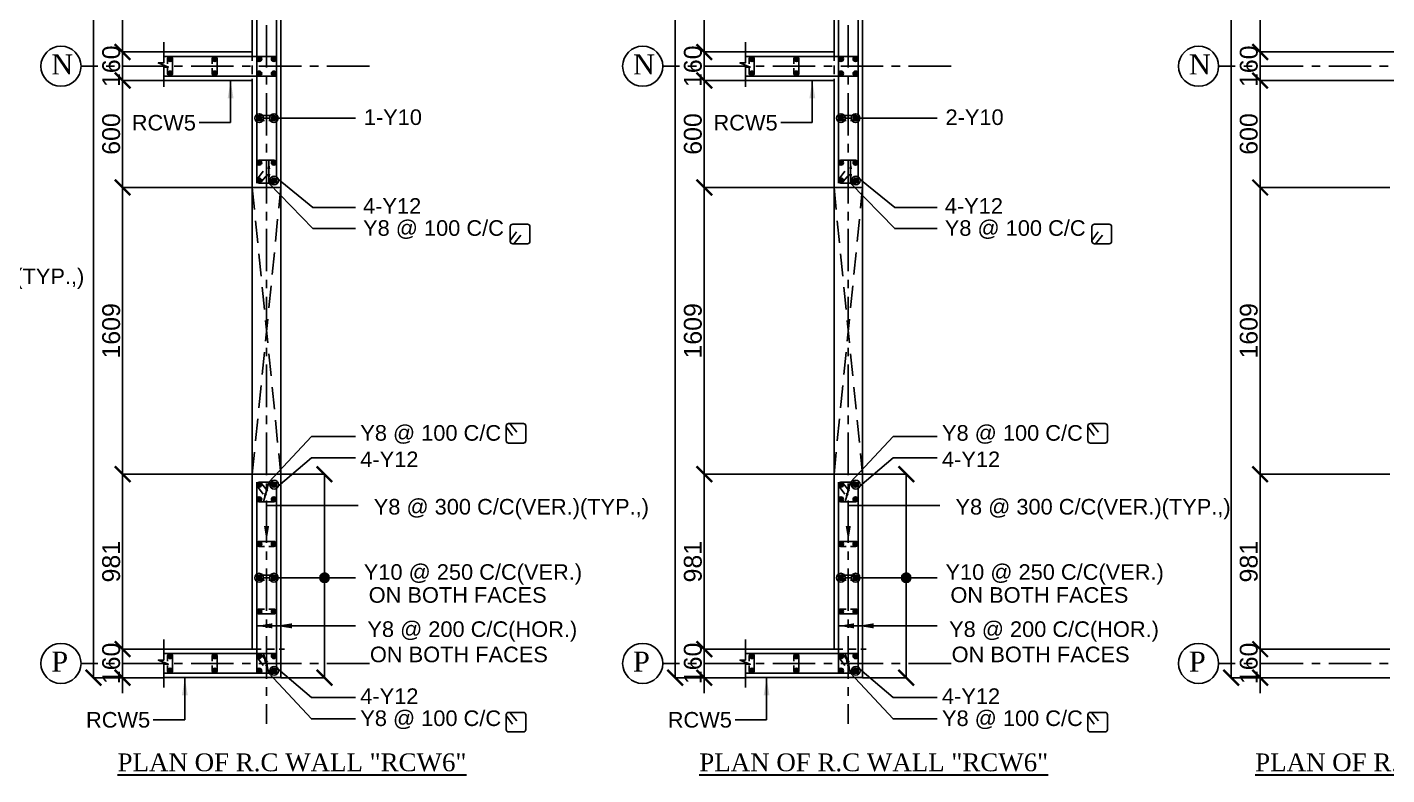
# Model space of a CAD drawing. Header units: inches. Extents: x 264820 to 395319, y -248151 to -162151.
# Drawn here: x 290494 to 321000, y -231869 to -215092 of the extents above; entities that cross this region are included whole.
import ezdxf
from ezdxf.enums import TextEntityAlignment as Align

# ---------------------------------------------------------------- set-up
doc = ezdxf.new("R2010")
doc.units = ezdxf.units.IN
doc.header["$MEASUREMENT"] = 0
doc.linetypes.add('CENTER', pattern=[50.8, 31.75, -6.35, 6.35, -6.35])
doc.linetypes.add('Hidden', pattern=[3, 2, -1])
for name, color, linetype in [('1', 8, 'Continuous'), ('160 WALL OPEING', 1, 'Continuous'), ('5', 2, 'Continuous'), ('ARROW', 5, 'Continuous'), ('DIM', 251, 'Continuous'), ('GIRD CIR', 1, 'Continuous'), ('GIRD TEXT', 4, 'Continuous'), ('GRID', 8, 'CENTER'), ('LINKS', 3, 'Continuous'), ('OPENING', 1, 'Continuous'), ('SHEAR WALL', 6, 'Continuous'), ('STRRIUPS', 6, 'Continuous'), ('Ttxt', 3, 'Continuous')]:
    doc.layers.add(name, color=color, linetype=linetype)
doc.layers.add('Tex', color=3, linetype='Continuous', lineweight=13)
doc.layers.add('text', color=4, linetype='Continuous', lineweight=30)
doc.styles.add('Arial', font='arial.ttf', dxfattribs={"height": 400})
doc.styles.add('T200', font='sanss___.ttf', dxfattribs={"height": 250})
doc.styles.add('T400', font='romantic.ttf')
doc.dimstyles.new('SCALE-25', dxfattribs={"dimtxt": 400, "dimasz": 350, "dimexe": 0, "dimexo": 0, "dimgap": 50, "dimtad": 1, "dimdec": 0, "dimlfac": 0.25, "dimzin": 0, "dimdsep": 46, "dimtxsty": 'Arial', "dimblk": 'ARCHTICK', "dimcen": 0, "dimclrd": 5, "dimclre": 8, "dimclrt": 1, "dimadec": 0, "dimazin": 0, "dimtfac": 1, "dimtdec": 0, "dimtix": 1, "dimtmove": 2, "dimatfit": 3, "dimfxl": 0, "dimtolj": 1, "dimtzin": 0, "dimlwd": -1, "dimarcsym": 0})
doc.dimstyles.new('T200', dxfattribs={"dimtxt": 300, "dimasz": 150, "dimexe": 0, "dimexo": 0, "dimgap": 5, "dimtad": 1, "dimdec": 0, "dimrnd": 5, "dimzin": 0, "dimdsep": 46, "dimtxsty": 'T200', "dimblk": 'ARCHTICK', "dimcen": 300, "dimclrd": 5, "dimclre": 252, "dimclrt": 1, "dimadec": 0, "dimazin": 0, "dimtfac": 50, "dimtdec": 0, "dimtofl": 0, "dimtmove": 2, "dimatfit": 3, "dimfxl": 1, "dimtolj": 1, "dimtzin": 0, "dimarcsym": 2})

# ---------------------------------------------------------------- blocks, each defined once
blk = doc.blocks.new('R1')
at = {"layer": '5'}
h = blk.add_hatch(color=256, dxfattribs=at)
edge = h.paths.add_edge_path()
edge.add_arc((0, 0), 69.6, 0, 360)
at = {"layer": '5', "color": 6}
blk.add_circle((0, 0), 69.6, dxfattribs=at)
blk = doc.blocks.new('_ARCHTICK')
at = {"color": 0, "linetype": 'ByBlock', "const_width": 0.15}
blk.add_lwpolyline([(-0.5, -0.5), (0.5, 0.5)], dxfattribs=at)
blk = doc.blocks.new('A$C5C0C2414')
at = {"layer": 'STRRIUPS', "ltscale": 0.2}
for p, q in [((0, 0), (158, -194)), ((-81, -72), (61, -268))]:
    blk.add_line(p, q, dxfattribs=at)
blk.add_lwpolyline([(304, -440), (-26, -440, -0.414214), (-81, -385), (-81, -55, -0.414214), (-26, 0), (304, 0, -0.414214), (359, -55), (359, -385, -0.414214)], format="xyb", close=True, dxfattribs=at)
blk = doc.blocks.new('*D43')
at = {"layer": 'Defpoints', "color": 0}
for p in [(292634, -229049), (293558, -229049, 59), (293558, -229689, 58)]:
    blk.add_point(p, dxfattribs=at)
at = {"layer": 'DIM', "color": 5}
for p, q in [((292634, -229049), (292634, -228699)), ((292634, -229689), (292634, -229049)), ((292634, -229689), (292634, -230039))]:
    blk.add_line(p, q, dxfattribs=at)
at = {"layer": 'DIM', "color": 8, "lineweight": -2}
for p, q in [((293558, -229049), (292634, -229049)), ((293558, -229689), (292634, -229689))]:
    blk.add_line(p, q, dxfattribs=at)
at = {"layer": 'DIM', "color": 5, "xscale": 350, "yscale": 350, "zscale": 350}
for p, rotation in [((292634, -229049), 270), ((292634, -229689), 90)]:
    blk.add_blockref('_ARCHTICK', p, dxfattribs=dict(at, rotation=rotation))
at = {"layer": 'DIM', "color": 1, "insert": (292380, -229369), "char_height": 400, "attachment_point": 5, "rotation": 90, "style": 'Arial'}
blk.add_mtext('\\A1;160', dxfattribs=at)
blk = doc.blocks.new('ARCHTICK')
at = {"color": 0, "const_width": 0.15}
blk.add_lwpolyline([(-0.5, -0.5), (0.5, 0.5)], dxfattribs=at)
blk = doc.blocks.new('*D44')
at = {"layer": 'Defpoints', "color": 0}
for p in [(291982, -166289), (293558, -166289, 59), (293558, -229689)]:
    blk.add_point(p, dxfattribs=at)
at = {"layer": 'DIM', "color": 8, "lineweight": -2}
for p, q in [((293558, -166289), (291982, -166289)), ((293558, -229689), (291982, -229689))]:
    blk.add_line(p, q, dxfattribs=at)
at = {"layer": 'DIM', "color": 5}
blk.add_line((291982, -229689), (291982, -166289), dxfattribs=at)
at = {"layer": 'DIM', "color": 5, "xscale": 350, "yscale": 350, "zscale": 350}
for p, rotation in [((291982, -166289), 90), ((291982, -229689), 270)]:
    blk.add_blockref('_ARCHTICK', p, dxfattribs=dict(at, rotation=rotation))
at = {"layer": 'DIM', "color": 1, "insert": (291727, -197989), "char_height": 400, "attachment_point": 5, "rotation": 90, "style": 'Arial'}
blk.add_mtext('\\A1;15850', dxfattribs=at)
blk = doc.blocks.new('*D45')
at = {"layer": 'Defpoints', "color": 0}
for p in [(292634, -225123), (295545, -225123, 59), (293558, -229049)]:
    blk.add_point(p, dxfattribs=at)
at = {"layer": 'DIM', "color": 8, "lineweight": -2}
for p, q in [((295545, -225123), (292634, -225123)), ((293558, -229049), (292634, -229049))]:
    blk.add_line(p, q, dxfattribs=at)
at = {"layer": 'DIM', "color": 5}
blk.add_line((292634, -229049), (292634, -225123), dxfattribs=at)
at = {"layer": 'DIM', "color": 5, "xscale": 350, "yscale": 350, "zscale": 350}
for p, rotation in [((292634, -225123), 90), ((292634, -229049), 270)]:
    blk.add_blockref('_ARCHTICK', p, dxfattribs=dict(at, rotation=rotation))
at = {"layer": 'DIM', "color": 1, "insert": (292380, -227086), "char_height": 400, "attachment_point": 5, "rotation": 90, "style": 'Arial'}
blk.add_mtext('\\A1;981', dxfattribs=at)
blk = doc.blocks.new('*D46')
at = {"layer": 'Defpoints', "color": 0}
for p in [(292634, -218689), (295545, -218689, 59), (295545, -225123, 59)]:
    blk.add_point(p, dxfattribs=at)
at = {"layer": 'DIM', "color": 8, "lineweight": -2}
for p, q in [((295545, -218689), (292634, -218689)), ((295545, -225123), (292634, -225123))]:
    blk.add_line(p, q, dxfattribs=at)
at = {"layer": 'DIM', "color": 5}
blk.add_line((292634, -225123), (292634, -218689), dxfattribs=at)
at = {"layer": 'DIM', "color": 5, "xscale": 350, "yscale": 350, "zscale": 350}
for p, rotation in [((292634, -218689), 90), ((292634, -225123), 270)]:
    blk.add_blockref('_ARCHTICK', p, dxfattribs=dict(at, rotation=rotation))
at = {"layer": 'DIM', "color": 1, "insert": (292380, -221906), "char_height": 400, "attachment_point": 5, "rotation": 90, "style": 'Arial'}
blk.add_mtext('\\A1;1609', dxfattribs=at)
blk = doc.blocks.new('*D47')
at = {"layer": 'Defpoints', "color": 0}
for p in [(292634, -216289), (293558, -216289, 59), (295545, -218689, 59)]:
    blk.add_point(p, dxfattribs=at)
at = {"layer": 'DIM', "color": 8, "lineweight": -2}
for p, q in [((293558, -216289), (292634, -216289)), ((295545, -218689), (292634, -218689))]:
    blk.add_line(p, q, dxfattribs=at)
at = {"layer": 'DIM', "color": 5}
blk.add_line((292634, -218689), (292634, -216289), dxfattribs=at)
at = {"layer": 'DIM', "color": 5, "xscale": 350, "yscale": 350, "zscale": 350}
for p, rotation in [((292634, -216289), 90), ((292634, -218689), 270)]:
    blk.add_blockref('_ARCHTICK', p, dxfattribs=dict(at, rotation=rotation))
at = {"layer": 'DIM', "color": 1, "insert": (292380, -217489), "char_height": 400, "attachment_point": 5, "rotation": 90, "style": 'Arial'}
blk.add_mtext('\\A1;600', dxfattribs=at)
blk = doc.blocks.new('*D48')
at = {"layer": 'Defpoints', "color": 0}
for p in [(292635, -215649), (293558, -215649, 58), (293558, -216289, 59)]:
    blk.add_point(p, dxfattribs=at)
at = {"layer": 'DIM', "color": 5}
for p, q in [((292635, -215649), (292635, -215299)), ((292635, -216289), (292635, -215649)), ((292635, -216289), (292635, -216639))]:
    blk.add_line(p, q, dxfattribs=at)
at = {"layer": 'DIM', "color": 8, "lineweight": -2}
for p, q in [((293558, -215649), (292635, -215649)), ((293558, -216289), (292635, -216289))]:
    blk.add_line(p, q, dxfattribs=at)
at = {"layer": 'DIM', "color": 5, "xscale": 350, "yscale": 350, "zscale": 350}
for p, rotation in [((292635, -215649), 270), ((292635, -216289), 90)]:
    blk.add_blockref('_ARCHTICK', p, dxfattribs=dict(at, rotation=rotation))
at = {"layer": 'DIM', "color": 1, "insert": (292381, -215969), "char_height": 400, "attachment_point": 5, "rotation": 90, "style": 'Arial'}
blk.add_mtext('\\A1;160', dxfattribs=at)
blk = doc.blocks.new('*D49')
at = {"layer": 'Defpoints', "color": 0}
for p in [(292634, -213249), (295545, -213249, 59), (293558, -215649, 58)]:
    blk.add_point(p, dxfattribs=at)
at = {"layer": 'DIM', "color": 8, "lineweight": -2}
for p, q in [((295545, -213249), (292634, -213249)), ((293558, -215649), (292634, -215649))]:
    blk.add_line(p, q, dxfattribs=at)
at = {"layer": 'DIM', "color": 5}
blk.add_line((292634, -215649), (292634, -213249), dxfattribs=at)
at = {"layer": 'DIM', "color": 5, "xscale": 350, "yscale": 350, "zscale": 350}
for p, rotation in [((292634, -213249), 90), ((292634, -215649), 270)]:
    blk.add_blockref('_ARCHTICK', p, dxfattribs=dict(at, rotation=rotation))
at = {"layer": 'DIM', "color": 1, "insert": (292380, -214449), "char_height": 400, "attachment_point": 5, "rotation": 90, "style": 'Arial'}
blk.add_mtext('\\A1;600', dxfattribs=at)
blk = doc.blocks.new('*D63')
at = {"layer": 'Defpoints', "color": 0}
for p in [(296185, -225123), (297165, -225123), (296185, -229689)]:
    blk.add_point(p, dxfattribs=at)
at = {"layer": 'DIM', "color": 8, "lineweight": -2}
for p, q in [((296185, -225123), (297165, -225123)), ((296185, -229689), (297165, -229689))]:
    blk.add_line(p, q, dxfattribs=at)
at = {"layer": 'DIM', "color": 5}
blk.add_line((297165, -229689), (297165, -225123), dxfattribs=at)
at = {"layer": 'DIM', "color": 5, "xscale": 350, "yscale": 350, "zscale": 350}
for p, rotation in [((297165, -225123), 90), ((297165, -229689), 270)]:
    blk.add_blockref('_ARCHTICK', p, dxfattribs=dict(at, rotation=rotation))
blk = doc.blocks.new('*D68')
at = {"layer": 'Defpoints', "color": 0}
for p in [(305686, -229049), (306610, -229049, 59), (306610, -229689, 58)]:
    blk.add_point(p, dxfattribs=at)
at = {"layer": 'DIM', "color": 5}
for p, q in [((305686, -229049), (305686, -228699)), ((305686, -229689), (305686, -229049)), ((305686, -229689), (305686, -230039))]:
    blk.add_line(p, q, dxfattribs=at)
at = {"layer": 'DIM', "color": 8, "lineweight": -2}
for p, q in [((306610, -229049), (305686, -229049)), ((306610, -229689), (305686, -229689))]:
    blk.add_line(p, q, dxfattribs=at)
at = {"layer": 'DIM', "color": 5, "xscale": 350, "yscale": 350, "zscale": 350}
for p, rotation in [((305686, -229049), 270), ((305686, -229689), 90)]:
    blk.add_blockref('_ARCHTICK', p, dxfattribs=dict(at, rotation=rotation))
at = {"layer": 'DIM', "color": 1, "insert": (305431, -229369), "char_height": 400, "attachment_point": 5, "rotation": 90, "style": 'Arial'}
blk.add_mtext('\\A1;160', dxfattribs=at)
blk = doc.blocks.new('*D69')
at = {"layer": 'Defpoints', "color": 0}
for p in [(305033, -166289), (306610, -166289, 59), (306610, -229689)]:
    blk.add_point(p, dxfattribs=at)
at = {"layer": 'DIM', "color": 8, "lineweight": -2}
for p, q in [((306610, -166289), (305033, -166289)), ((306610, -229689), (305033, -229689))]:
    blk.add_line(p, q, dxfattribs=at)
at = {"layer": 'DIM', "color": 5}
blk.add_line((305033, -229689), (305033, -166289), dxfattribs=at)
at = {"layer": 'DIM', "color": 5, "xscale": 350, "yscale": 350, "zscale": 350}
for p, rotation in [((305033, -166289), 90), ((305033, -229689), 270)]:
    blk.add_blockref('_ARCHTICK', p, dxfattribs=dict(at, rotation=rotation))
at = {"layer": 'DIM', "color": 1, "insert": (304779, -197989), "char_height": 400, "attachment_point": 5, "rotation": 90, "style": 'Arial'}
blk.add_mtext('\\A1;15850', dxfattribs=at)
blk = doc.blocks.new('*D70')
at = {"layer": 'Defpoints', "color": 0}
for p in [(305686, -225123), (308597, -225123, 59), (306610, -229049)]:
    blk.add_point(p, dxfattribs=at)
at = {"layer": 'DIM', "color": 8, "lineweight": -2}
for p, q in [((308597, -225123), (305686, -225123)), ((306610, -229049), (305686, -229049))]:
    blk.add_line(p, q, dxfattribs=at)
at = {"layer": 'DIM', "color": 5}
blk.add_line((305686, -229049), (305686, -225123), dxfattribs=at)
at = {"layer": 'DIM', "color": 5, "xscale": 350, "yscale": 350, "zscale": 350}
for p, rotation in [((305686, -225123), 90), ((305686, -229049), 270)]:
    blk.add_blockref('_ARCHTICK', p, dxfattribs=dict(at, rotation=rotation))
at = {"layer": 'DIM', "color": 1, "insert": (305431, -227086), "char_height": 400, "attachment_point": 5, "rotation": 90, "style": 'Arial'}
blk.add_mtext('\\A1;981', dxfattribs=at)
blk = doc.blocks.new('*D71')
at = {"layer": 'Defpoints', "color": 0}
for p in [(305686, -218689), (308597, -218689, 59), (308597, -225123, 59)]:
    blk.add_point(p, dxfattribs=at)
at = {"layer": 'DIM', "color": 8, "lineweight": -2}
for p, q in [((308597, -218689), (305686, -218689)), ((308597, -225123), (305686, -225123))]:
    blk.add_line(p, q, dxfattribs=at)
at = {"layer": 'DIM', "color": 5}
blk.add_line((305686, -225123), (305686, -218689), dxfattribs=at)
at = {"layer": 'DIM', "color": 5, "xscale": 350, "yscale": 350, "zscale": 350}
for p, rotation in [((305686, -218689), 90), ((305686, -225123), 270)]:
    blk.add_blockref('_ARCHTICK', p, dxfattribs=dict(at, rotation=rotation))
at = {"layer": 'DIM', "color": 1, "insert": (305431, -221906), "char_height": 400, "attachment_point": 5, "rotation": 90, "style": 'Arial'}
blk.add_mtext('\\A1;1609', dxfattribs=at)
blk = doc.blocks.new('*D72')
at = {"layer": 'Defpoints', "color": 0}
for p in [(305686, -216289), (306610, -216289, 59), (308597, -218689, 59)]:
    blk.add_point(p, dxfattribs=at)
at = {"layer": 'DIM', "color": 8, "lineweight": -2}
for p, q in [((306610, -216289), (305686, -216289)), ((308597, -218689), (305686, -218689))]:
    blk.add_line(p, q, dxfattribs=at)
at = {"layer": 'DIM', "color": 5}
blk.add_line((305686, -218689), (305686, -216289), dxfattribs=at)
at = {"layer": 'DIM', "color": 5, "xscale": 350, "yscale": 350, "zscale": 350}
for p, rotation in [((305686, -216289), 90), ((305686, -218689), 270)]:
    blk.add_blockref('_ARCHTICK', p, dxfattribs=dict(at, rotation=rotation))
at = {"layer": 'DIM', "color": 1, "insert": (305431, -217489), "char_height": 400, "attachment_point": 5, "rotation": 90, "style": 'Arial'}
blk.add_mtext('\\A1;600', dxfattribs=at)
blk = doc.blocks.new('*D73')
at = {"layer": 'Defpoints', "color": 0}
for p in [(305687, -215649), (306610, -215649, 58), (306610, -216289, 59)]:
    blk.add_point(p, dxfattribs=at)
at = {"layer": 'DIM', "color": 5}
for p, q in [((305687, -215649), (305687, -215299)), ((305687, -216289), (305687, -215649)), ((305687, -216289), (305687, -216639))]:
    blk.add_line(p, q, dxfattribs=at)
at = {"layer": 'DIM', "color": 8, "lineweight": -2}
for p, q in [((306610, -215649), (305687, -215649)), ((306610, -216289), (305687, -216289))]:
    blk.add_line(p, q, dxfattribs=at)
at = {"layer": 'DIM', "color": 5, "xscale": 350, "yscale": 350, "zscale": 350}
for p, rotation in [((305687, -215649), 270), ((305687, -216289), 90)]:
    blk.add_blockref('_ARCHTICK', p, dxfattribs=dict(at, rotation=rotation))
at = {"layer": 'DIM', "color": 1, "insert": (305432, -215969), "char_height": 400, "attachment_point": 5, "rotation": 90, "style": 'Arial'}
blk.add_mtext('\\A1;160', dxfattribs=at)
blk = doc.blocks.new('*D74')
at = {"layer": 'Defpoints', "color": 0}
for p in [(305686, -213249), (308597, -213249, 59), (306610, -215649, 58)]:
    blk.add_point(p, dxfattribs=at)
at = {"layer": 'DIM', "color": 8, "lineweight": -2}
for p, q in [((308597, -213249), (305686, -213249)), ((306610, -215649), (305686, -215649))]:
    blk.add_line(p, q, dxfattribs=at)
at = {"layer": 'DIM', "color": 5}
blk.add_line((305686, -215649), (305686, -213249), dxfattribs=at)
at = {"layer": 'DIM', "color": 5, "xscale": 350, "yscale": 350, "zscale": 350}
for p, rotation in [((305686, -213249), 90), ((305686, -215649), 270)]:
    blk.add_blockref('_ARCHTICK', p, dxfattribs=dict(at, rotation=rotation))
at = {"layer": 'DIM', "color": 1, "insert": (305431, -214449), "char_height": 400, "attachment_point": 5, "rotation": 90, "style": 'Arial'}
blk.add_mtext('\\A1;600', dxfattribs=at)
blk = doc.blocks.new('*D67')
at = {"layer": 'Defpoints', "color": 0}
for p in [(309237, -225123), (310217, -225123), (309237, -229689)]:
    blk.add_point(p, dxfattribs=at)
at = {"layer": 'DIM', "color": 8, "lineweight": -2}
for p, q in [((309237, -225123), (310217, -225123)), ((309237, -229689), (310217, -229689))]:
    blk.add_line(p, q, dxfattribs=at)
at = {"layer": 'DIM', "color": 5}
blk.add_line((310217, -229689), (310217, -225123), dxfattribs=at)
at = {"layer": 'DIM', "color": 5, "xscale": 350, "yscale": 350, "zscale": 350}
for p, rotation in [((310217, -225123), 90), ((310217, -229689), 270)]:
    blk.add_blockref('_ARCHTICK', p, dxfattribs=dict(at, rotation=rotation))
blk = doc.blocks.new('*D85')
at = {"layer": 'Defpoints', "color": 0}
for p in [(318158, -229049), (321070, -229049, 59), (321070, -229689, 59)]:
    blk.add_point(p, dxfattribs=at)
at = {"layer": 'DIM', "color": 5}
for p, q in [((318158, -229049), (318158, -228699)), ((318158, -229689), (318158, -229049)), ((318158, -229689), (318158, -230039))]:
    blk.add_line(p, q, dxfattribs=at)
at = {"layer": 'DIM', "color": 8, "lineweight": -2}
for p, q in [((321070, -229049), (318158, -229049)), ((321070, -229689), (318158, -229689))]:
    blk.add_line(p, q, dxfattribs=at)
at = {"layer": 'DIM', "color": 5, "xscale": 350, "yscale": 350, "zscale": 350}
for p, rotation in [((318158, -229049), 270), ((318158, -229689), 90)]:
    blk.add_blockref('_ARCHTICK', p, dxfattribs=dict(at, rotation=rotation))
at = {"layer": 'DIM', "color": 1, "insert": (317904, -229369), "char_height": 400, "attachment_point": 5, "rotation": 90, "style": 'Arial'}
blk.add_mtext('\\A1;160', dxfattribs=at)
blk = doc.blocks.new('*D86')
at = {"layer": 'Defpoints', "color": 0}
for p in [(317506, -166289), (321070, -166289, 59), (321070, -229689, 59)]:
    blk.add_point(p, dxfattribs=at)
at = {"layer": 'DIM', "color": 8, "lineweight": -2}
for p, q in [((321070, -166289), (317506, -166289)), ((321070, -229689), (317506, -229689))]:
    blk.add_line(p, q, dxfattribs=at)
at = {"layer": 'DIM', "color": 5}
blk.add_line((317506, -229689), (317506, -166289), dxfattribs=at)
at = {"layer": 'DIM', "color": 5, "xscale": 350, "yscale": 350, "zscale": 350}
for p, rotation in [((317506, -166289), 90), ((317506, -229689), 270)]:
    blk.add_blockref('_ARCHTICK', p, dxfattribs=dict(at, rotation=rotation))
at = {"layer": 'DIM', "color": 1, "insert": (317252, -197989), "char_height": 400, "attachment_point": 5, "rotation": 90, "style": 'Arial'}
blk.add_mtext('\\A1;15850', dxfattribs=at)
blk = doc.blocks.new('*D87')
at = {"layer": 'Defpoints', "color": 0}
for p in [(318158, -225123), (321070, -225123, 59), (321070, -229049)]:
    blk.add_point(p, dxfattribs=at)
at = {"layer": 'DIM', "color": 8, "lineweight": -2}
for p, q in [((321070, -225123), (318158, -225123)), ((321070, -229049), (318158, -229049))]:
    blk.add_line(p, q, dxfattribs=at)
at = {"layer": 'DIM', "color": 5}
blk.add_line((318158, -229049), (318158, -225123), dxfattribs=at)
at = {"layer": 'DIM', "color": 5, "xscale": 350, "yscale": 350, "zscale": 350}
for p, rotation in [((318158, -225123), 90), ((318158, -229049), 270)]:
    blk.add_blockref('_ARCHTICK', p, dxfattribs=dict(at, rotation=rotation))
at = {"layer": 'DIM', "color": 1, "insert": (317904, -227086), "char_height": 400, "attachment_point": 5, "rotation": 90, "style": 'Arial'}
blk.add_mtext('\\A1;981', dxfattribs=at)
blk = doc.blocks.new('*D88')
at = {"layer": 'Defpoints', "color": 0}
for p in [(318158, -218689), (321070, -218689, 59), (321070, -225123, 59)]:
    blk.add_point(p, dxfattribs=at)
at = {"layer": 'DIM', "color": 8, "lineweight": -2}
for p, q in [((321070, -218689), (318158, -218689)), ((321070, -225123), (318158, -225123))]:
    blk.add_line(p, q, dxfattribs=at)
at = {"layer": 'DIM', "color": 5}
blk.add_line((318158, -225123), (318158, -218689), dxfattribs=at)
at = {"layer": 'DIM', "color": 5, "xscale": 350, "yscale": 350, "zscale": 350}
for p, rotation in [((318158, -218689), 90), ((318158, -225123), 270)]:
    blk.add_blockref('_ARCHTICK', p, dxfattribs=dict(at, rotation=rotation))
at = {"layer": 'DIM', "color": 1, "insert": (317904, -221906), "char_height": 400, "attachment_point": 5, "rotation": 90, "style": 'Arial'}
blk.add_mtext('\\A1;1609', dxfattribs=at)
blk = doc.blocks.new('*D89')
at = {"layer": 'Defpoints', "color": 0}
for p in [(318158, -216289), (321710, -216289, 59), (321070, -218689, 59)]:
    blk.add_point(p, dxfattribs=at)
at = {"layer": 'DIM', "color": 8, "lineweight": -2}
for p, q in [((321710, -216289), (318158, -216289)), ((321070, -218689), (318158, -218689))]:
    blk.add_line(p, q, dxfattribs=at)
at = {"layer": 'DIM', "color": 5}
blk.add_line((318158, -218689), (318158, -216289), dxfattribs=at)
at = {"layer": 'DIM', "color": 5, "xscale": 350, "yscale": 350, "zscale": 350}
for p, rotation in [((318158, -216289), 90), ((318158, -218689), 270)]:
    blk.add_blockref('_ARCHTICK', p, dxfattribs=dict(at, rotation=rotation))
at = {"layer": 'DIM', "color": 1, "insert": (317904, -217489), "char_height": 400, "attachment_point": 5, "rotation": 90, "style": 'Arial'}
blk.add_mtext('\\A1;600', dxfattribs=at)
blk = doc.blocks.new('*D90')
at = {"layer": 'Defpoints', "color": 0}
for p in [(318159, -215649), (321710, -215649, 59), (321710, -216289, 59)]:
    blk.add_point(p, dxfattribs=at)
at = {"layer": 'DIM', "color": 5}
for p, q in [((318159, -215649), (318159, -215299)), ((318159, -216289), (318159, -215649)), ((318159, -216289), (318159, -216639))]:
    blk.add_line(p, q, dxfattribs=at)
at = {"layer": 'DIM', "color": 8, "lineweight": -2}
for p, q in [((321710, -215649), (318159, -215649)), ((321710, -216289), (318159, -216289))]:
    blk.add_line(p, q, dxfattribs=at)
at = {"layer": 'DIM', "color": 5, "xscale": 350, "yscale": 350, "zscale": 350}
for p, rotation in [((318159, -215649), 270), ((318159, -216289), 90)]:
    blk.add_blockref('_ARCHTICK', p, dxfattribs=dict(at, rotation=rotation))
at = {"layer": 'DIM', "color": 1, "insert": (317905, -215969), "char_height": 400, "attachment_point": 5, "rotation": 90, "style": 'Arial'}
blk.add_mtext('\\A1;160', dxfattribs=at)
blk = doc.blocks.new('*D91')
at = {"layer": 'Defpoints', "color": 0}
for p in [(318158, -213249), (321070, -213249, 59), (321710, -215649, 59)]:
    blk.add_point(p, dxfattribs=at)
at = {"layer": 'DIM', "color": 8, "lineweight": -2}
for p, q in [((321070, -213249), (318158, -213249)), ((321710, -215649), (318158, -215649))]:
    blk.add_line(p, q, dxfattribs=at)
at = {"layer": 'DIM', "color": 5}
blk.add_line((318158, -215649), (318158, -213249), dxfattribs=at)
at = {"layer": 'DIM', "color": 5, "xscale": 350, "yscale": 350, "zscale": 350}
for p, rotation in [((318158, -213249), 90), ((318158, -215649), 270)]:
    blk.add_blockref('_ARCHTICK', p, dxfattribs=dict(at, rotation=rotation))
at = {"layer": 'DIM', "color": 1, "insert": (317904, -214449), "char_height": 400, "attachment_point": 5, "rotation": 90, "style": 'Arial'}
blk.add_mtext('\\A1;600', dxfattribs=at)

msp = doc.modelspace()

# ---------------------------------------------------------------- hatches: boundary and pattern name
at = {"layer": 'ARROW'}
h = msp.add_hatch(color=256, dxfattribs=at)
edge = h.paths.add_edge_path()
edge.add_arc((297165.2, -227446.1), 106, 0, 360)
h = msp.add_hatch(color=256, dxfattribs=at)
edge = h.paths.add_edge_path()
edge.add_arc((310217.1, -227446.1), 106, 0, 360)

# ---------------------------------------------------------------- linework, layer by layer
at = {"layer": '1', "linetype": 'Hidden', "ltscale": 100}
for p, q in [((295545, -215648.9, 59), (295545, -216288.9, 59)), ((308596.8, -215648.9, 59), (308596.8, -216288.9, 59)), ((295545, -225123.4, 59), (295545, -225123.4, 59)), ((296265, -225123.4, 59), (296265, -225123.4, 59)), ((308596.8, -225123.4, 59), (308596.8, -225123.4, 59)), ((309316.8, -225123.4, 59), (309316.8, -225123.4, 59)), ((295545, -229048.9, 59), (296265, -229048.9, 59)), ((308596.8, -229048.9, 59), (309316.8, -229048.9, 59))]:
    msp.add_line(p, q, dxfattribs=at)
at = {"layer": '1', "elevation": 58.4}
for points in [[(293558.4, -215431.5), (293558.4, -215894.1), (293434.1, -215894.1), (293664, -215987.6), (293558.4, -215987.6), (293558.4, -216433.3)], [(306610.3, -215431.5), (306610.3, -215894.1), (306485.9, -215894.1), (306715.9, -215987.6), (306610.3, -215987.6), (306610.3, -216433.3)], [(293558.4, -228831.5), (293558.4, -229294.1), (293434.1, -229294.1), (293664, -229387.6), (293558.4, -229387.6), (293558.4, -229913.3)], [(306610.3, -228831.5), (306610.3, -229294.1), (306485.9, -229294.1), (306715.9, -229387.6), (306610.3, -229387.6), (306610.3, -229913.3)]]:
    msp.add_lwpolyline(points, dxfattribs=at)
at = {"layer": '160 WALL OPEING', "linetype": 'Hidden', "ltscale": 250}
for p, q in [((295545, -225123.4), (296185, -218688.9, 59)), ((295545, -218688.9), (296185, -225123.4, 59)), ((308596.8, -225123.4), (309236.8, -218688.9, 59)), ((308596.8, -218688.9), (309236.8, -225123.4, 59))]:
    msp.add_line(p, q, dxfattribs=at)
at = {"layer": '5', "elevation": 59}
for points in [[(295645, -213348.9), (295645, -218588.9)], [(296085, -218588.9), (296085, -213348.9)], [(308696.8, -213348.9), (308696.8, -218588.9)], [(309136.8, -218588.9), (309136.8, -213348.9)], [(293558.4, -216188.9), (296085, -216188.9), (296085, -215748.9), (293558.4, -215748.9)], [(306610.3, -216188.9), (309136.8, -216188.9), (309136.8, -215748.9), (306610.3, -215748.9)], [(295645, -225303.4), (295645, -229588.9), (296085, -229588.9), (296085, -225303.4)], [(308696.8, -225303.4), (308696.8, -229588.9), (309136.8, -229588.9), (309136.8, -225303.4)], [(293558.4, -229588.9), (296085, -229588.9), (296085, -229148.9), (293558.4, -229148.9)], [(306610.3, -229588.9), (309136.8, -229588.9), (309136.8, -229148.9), (306610.3, -229148.9)]]:
    msp.add_lwpolyline(points, dxfattribs=at)
at = {"layer": 'ARROW'}
for p, q in [((295799.2, -217133.2, 59), (295930.2, -217133.2, 59)), ((308851.1, -217133.2, 59), (308982, -217133.2, 59)), ((295799.2, -227446.1, 59), (295930.2, -227446.1, 59)), ((308851.1, -227446.1, 59), (308982, -227446.1, 59))]:
    msp.add_line(p, q, dxfattribs=at)
for points, elevation in [([(296127.2, -217133.2), (297860.2, -217133.2)], 58.9), ([(309179.1, -217133.2), (310912.1, -217133.2)], 58.9), ([(295917.2, -218588.9), (296906.1, -219613), (297860.8, -219613)], 59), ([(296127.4, -218499), (296906.1, -219136.6), (297860.8, -219136.6)], 59), ([(308969.1, -218588.9), (309957.9, -219613), (310912.7, -219613)], 59), ([(309179.2, -218499), (309957.9, -219136.6), (310912.7, -219136.6)], 59), ([(295917.2, -225303.4), (296870.7, -224279.2), (297860.9, -224279.2)], 59), ([(308969.1, -225303.4), (309922.5, -224279.2), (310912.7, -224279.2)], 59), ([(296127.4, -225393.3), (296870.7, -224755.6), (297860.9, -224755.6)], 59), ([(309179.2, -225393.3), (309922.5, -224755.6), (310912.7, -224755.6)], 59), ([(296127.2, -227446.1), (297860.2, -227446.1)], 58.9), ([(309179.1, -227446.1), (310912.1, -227446.1)], 58.9), ([(295917.2, -229588.9), (296870.7, -230613), (297860.9, -230613)], 59), ([(296127.4, -229499), (296870.7, -230136.6), (297860.9, -230136.6)], 59), ([(308969.1, -229588.9), (309922.5, -230613), (310912.7, -230613)], 59), ([(309179.2, -229499), (309922.5, -230136.6), (310912.7, -230136.6)], 59)]:
    msp.add_lwpolyline(points, dxfattribs=dict(at, elevation=elevation))
for centre, radius in [((295700.7, -217133.2, 59), 98.5), ((296028.7, -217133.2, 59), 98.5), ((308752.5, -217133.2, 59), 98.5), ((309080.5, -217133.2, 59), 98.5), ((296035, -218533.2, 59), 98.5), ((309086.8, -218533.2, 59), 98.5), ((296035, -225359, 59), 98.5), ((309086.8, -225359, 59), 98.5), ((295700.7, -227446.1, 59), 98.5), ((296028.7, -227446.1, 59), 98.5), ((297165.2, -227446.1, 58.9), 106), ((308752.6, -227446.1, 59), 98.5), ((309080.6, -227446.1, 59), 98.5), ((310217.1, -227446.1, 58.9), 106), ((296035, -229533.2, 59), 98.5), ((309086.8, -229533.2, 59), 98.5)]:
    msp.add_circle(centre, radius, dxfattribs=at)
at = {"layer": 'GIRD CIR'}
for centre in [(291252.2, -215968.9, 58.4), (304304.1, -215968.9, 58.4), (316776.9, -215968.9, 58.4), (291252.2, -229368.9, 58.4), (304304.1, -229368.9, 58.4), (316776.9, -229368.9, 58.4)]:
    msp.add_circle(centre, 450, dxfattribs=at)
at = {"layer": 'GRID', "ltscale": 30}
for p, q in [((295865, -164753.2, 59), (295865, -230727.8, 59)), ((308916.8, -164753.2, 59), (308916.8, -230727.8, 59)), ((298171.5, -215968.9, 59), (291702.2, -215968.9, 59)), ((311223.4, -215968.9, 59), (304754.1, -215968.9, 59)), ((323696.2, -215968.9, 59), (317226.9, -215968.9, 59)), ((298171.5, -229368.9, 59), (291702.2, -229368.9, 59)), ((311223.4, -229368.9, 59), (304754.1, -229368.9, 59)), ((323696.2, -229368.9, 59), (317226.9, -229368.9, 59))]:
    msp.add_line(p, q, dxfattribs=at)
at = {"layer": 'LINKS', "elevation": 59}
for points in [[(293645, -215917.2), (293645, -215804.6, -1), (293756.4, -215804.6), (293756.4, -216133.2, -1), (293645, -216133.2), (293645, -216013.7)], [(294645, -215917.2), (294645, -215804.6, -1), (294756.4, -215804.6), (294756.4, -216133.2, -1), (294645, -216133.2), (294645, -216013.7)], [(306696.8, -215917.2), (306696.8, -215804.6, -1), (306808.2, -215804.6), (306808.2, -216133.2, -1), (306696.8, -216133.2), (306696.8, -216013.7)], [(307696.8, -215917.2), (307696.8, -215804.6, -1), (307808.2, -215804.6), (307808.2, -216133.2, -1), (307696.8, -216133.2), (307696.8, -216013.7)], [(295916.7, -217188.9), (296029.3, -217188.9, 1), (296029.3, -217077.5), (295700.7, -217077.5, 1), (295700.7, -217188.9), (295820.2, -217188.9)], [(308968.5, -217188.9), (309081.2, -217188.9, 1), (309081.2, -217077.5), (308752.5, -217077.5, 1), (308752.5, -217188.9), (308872.1, -217188.9)], [(295916.7, -226743.4), (296029.3, -226743.4, 1), (296029.3, -226632), (295700.7, -226632, 1), (295700.7, -226743.4), (295820.2, -226743.4)], [(308968.5, -226743.4), (309081.2, -226743.4, 1), (309081.2, -226632), (308752.5, -226632, 1), (308752.5, -226743.4), (308872.1, -226743.4)], [(295916.7, -227501.8), (296029.3, -227501.8, 1), (296029.3, -227390.4), (295700.7, -227390.4, 1), (295700.7, -227501.8), (295820.2, -227501.8)], [(308968.5, -227501.8), (309081.2, -227501.8, 1), (309081.2, -227390.4), (308752.5, -227390.4, 1), (308752.5, -227501.8), (308872.1, -227501.8)], [(295916.7, -228148.9), (296029.3, -228148.9, -1), (296029.3, -228260.2), (295700.7, -228260.2, -1), (295700.7, -228148.9), (295820.2, -228148.9)], [(308968.5, -228148.9), (309081.2, -228148.9, -1), (309081.2, -228260.2), (308752.5, -228260.2, -1), (308752.5, -228148.9), (308872.1, -228148.9)], [(293645, -229317.2), (293645, -229204.6, -1), (293756.4, -229204.6), (293756.4, -229533.2, -1), (293645, -229533.2), (293645, -229413.7)], [(294645, -229317.2), (294645, -229204.6, -1), (294756.4, -229204.6), (294756.4, -229533.2, -1), (294645, -229533.2), (294645, -229413.7)], [(306696.8, -229317.2), (306696.8, -229204.6, -1), (306808.2, -229204.6), (306808.2, -229533.2, -1), (306696.8, -229533.2), (306696.8, -229413.7)], [(307696.8, -229317.2), (307696.8, -229204.6, -1), (307808.2, -229204.6), (307808.2, -229533.2, -1), (307696.8, -229533.2), (307696.8, -229413.7)]]:
    msp.add_lwpolyline(points, format="xyb", dxfattribs=at)
at = {"layer": 'OPENING', "color": 1, "elevation": 59}
for points in [[(295545, -218688.9), (295545, -225123.4)], [(296185, -225123.4), (296185, -218688.9)], [(308596.8, -218688.9), (308596.8, -225123.4)], [(309236.8, -225123.4), (309236.8, -218688.9)]]:
    msp.add_lwpolyline(points, dxfattribs=at)
at = {"layer": 'SHEAR WALL', "color": 4}
for p, q in [((296185, -218688.9, 59), (295545, -218688.9, 59)), ((309236.8, -218688.9, 59), (308596.8, -218688.9, 59)), ((295545, -229048.9, 59), (295545, -225123.4, 59)), ((295545, -225123.4, 59), (296185, -225123.4, 59)), ((296185, -229048.9, 59), (296185, -225123.4, 59)), ((308596.8, -229048.9, 59), (308596.8, -225123.4, 59)), ((308596.8, -225123.4, 59), (309236.8, -225123.4, 59)), ((309236.8, -229048.9, 59), (309236.8, -225123.4, 59))]:
    msp.add_line(p, q, dxfattribs=at)
at = {"layer": 'SHEAR WALL', "color": 4, "elevation": 59}
for points in [[(295545, -213248.9), (295545, -213248.9), (295545, -215648.9)], [(296185, -216288.9), (296185, -213248.9)], [(308596.8, -213248.9), (308596.8, -213248.9), (308596.8, -215648.9)], [(309236.8, -216288.9), (309236.8, -213248.9)], [(295545, -215648.9), (293558.4, -215648.9)], [(308596.8, -215648.9), (306610.3, -215648.9)], [(293558.4, -216288.9), (295545, -216288.9)], [(295545, -218688.9), (295545, -218688.9), (295545, -216288.9)], [(296185, -216288.9), (296185, -218688.9)], [(306610.3, -216288.9), (308596.8, -216288.9)], [(308596.8, -218688.9), (308596.8, -218688.9), (308596.8, -216288.9)], [(309236.8, -216288.9), (309236.8, -218688.9)], [(295545, -229048.9), (293558.4, -229048.9)], [(293558.4, -229688.9), (296185, -229688.9), (296185, -229048.9)], [(308596.8, -229048.9), (306610.3, -229048.9)], [(306610.3, -229688.9), (309236.8, -229688.9), (309236.8, -229048.9)]]:
    msp.add_lwpolyline(points, dxfattribs=at)
at = {"layer": 'STRRIUPS', "ltscale": 0.2}
for p, q in [((295662, -218493.4, 59), (295786.7, -218320.5, 59)), ((295750.9, -218557.9, 59), (295884, -218395.2, 59)), ((308713.9, -218493.4, 59), (308838.6, -218320.5, 59)), ((308802.7, -218557.9, 59), (308935.8, -218395.2, 59)), ((295662, -225398.8, 59), (295786.7, -225571.8, 59)), ((295750.9, -225334.3, 59), (295884, -225497.1, 59)), ((308713.9, -225398.8, 59), (308838.6, -225571.8, 59)), ((308802.7, -225334.3, 59), (308935.8, -225497.1, 59)), ((295662, -229244.3, 59), (295786.7, -229417.3, 59)), ((295750.9, -229179.8, 59), (295884, -229342.6, 59)), ((308713.9, -229244.3, 59), (308838.6, -229417.3, 59)), ((308802.7, -229179.8, 59), (308935.8, -229342.6, 59))]:
    msp.add_line(p, q, dxfattribs=at)
at = {"layer": 'STRRIUPS', "ltscale": 0.2, "elevation": 59}
for points in [[(295700, -218588.9), (296030, -218588.9, 0.4142136), (296085, -218533.9), (296085, -218132.8, 0.4142136), (296030, -218077.8), (295700, -218077.8, 0.4142136), (295645, -218132.8), (295645, -218533.9, 0.4142136)], [(308751.8, -218588.9), (309081.8, -218588.9, 0.4142136), (309136.8, -218533.9), (309136.8, -218132.8, 0.4142136), (309081.8, -218077.8), (308751.8, -218077.8, 0.4142136), (308696.8, -218132.8), (308696.8, -218533.9, 0.4142136)], [(296030, -225743.4), (295700, -225743.4, -0.4142136), (295645, -225688.4), (295645, -225358.4, -0.4142136), (295700, -225303.4), (296030, -225303.4, -0.4142136), (296085, -225358.4), (296085, -225688.4, -0.4142136)], [(309081.8, -225743.4), (308751.8, -225743.4, -0.4142136), (308696.8, -225688.4), (308696.8, -225358.4, -0.4142136), (308751.8, -225303.4), (309081.8, -225303.4, -0.4142136), (309136.8, -225358.4), (309136.8, -225688.4, -0.4142136)], [(296030, -229588.9), (295700, -229588.9, -0.4142136), (295645, -229533.9), (295645, -229203.9, -0.4142136), (295700, -229148.9), (296030, -229148.9, -0.4142136), (296085, -229203.9), (296085, -229533.9, -0.4142136)], [(309081.8, -229588.9), (308751.8, -229588.9, -0.4142136), (308696.8, -229533.9), (308696.8, -229203.9, -0.4142136), (308751.8, -229148.9), (309081.8, -229148.9, -0.4142136), (309136.8, -229203.9), (309136.8, -229533.9, -0.4142136)]]:
    msp.add_lwpolyline(points, format="xyb", close=True, dxfattribs=at)

# ---------------------------------------------------------------- block references
at = {"layer": '5', "yscale": 0.8000000000465661, "zscale": 0.8000000000465661}
for p, xscale, rotation in [((293700.7, -215804.6, 59), 0.8000000000465661, 90.00000000000001), ((294700.7, -215804.6, 59), 0.8000000000465661, 90.00000000000001), ((295700.7, -215804.6, 59), 0.8000000000465661, 90.00000000000001), ((296029.3, -215804.6, 59), -0.8000000000465661, 270), ((306752.5, -215804.6, 59), 0.8000000000465661, 90.00000000000001), ((307752.5, -215804.6, 59), 0.8000000000465661, 90.00000000000001), ((308752.5, -215804.6, 59), 0.8000000000465661, 90.00000000000001), ((309081.1, -215804.6, 59), -0.8000000000465661, 270), ((293700.7, -216133.2, 59), -0.8000000000465661, 90), ((294700.7, -216133.2, 59), -0.8000000000465661, 90), ((295700.7, -216133.2, 59), -0.8000000000465661, 90), ((296029.3, -216133.2, 59), 0.8000000000465661, 270), ((306752.5, -216133.2, 59), -0.8000000000465661, 90), ((307752.5, -216133.2, 59), -0.8000000000465661, 90), ((308752.5, -216133.2, 59), -0.8000000000465661, 90), ((309081.1, -216133.2, 59), 0.8000000000465661, 270), ((295700.7, -217133.2, 59), -0.8000000000465661, 90), ((296029.3, -217133.2, 59), 0.8000000000465661, 270), ((308752.5, -217133.2, 59), -0.8000000000465661, 90), ((309081.1, -217133.2, 59), 0.8000000000465661, 270), ((295700.7, -218133.2, 59), -0.8000000000465661, 90), ((296029.3, -218133.2, 59), 0.8000000000465661, 270), ((308752.5, -218133.2, 59), -0.8000000000465661, 90), ((309081.1, -218133.2, 59), 0.8000000000465661, 270), ((295700.7, -218533.2, 59), -0.8000000000465661, 90), ((296029.3, -218533.2, 59), 0.8000000000465661, 270), ((308752.5, -218533.2, 59), -0.8000000000465661, 90), ((309081.1, -218533.2, 59), 0.8000000000465661, 270), ((295700.7, -225359, 59), 0.8000000000465661, 90.00000000000001), ((296029.3, -225359, 59), -0.8000000000465661, 270), ((308752.5, -225359, 59), 0.8000000000465661, 90.00000000000001), ((309081.1, -225359, 59), -0.8000000000465661, 270), ((295700.7, -225687.7, 59), -0.8000000000465661, 90), ((296029.3, -225687.7, 59), 0.8000000000465661, 270), ((308752.5, -225687.7, 59), -0.8000000000465661, 90), ((309081.1, -225687.7, 59), 0.8000000000465661, 270), ((295700.7, -226687.7, 59), -0.8000000000465661, 90), ((296029.3, -226687.7, 59), 0.8000000000465661, 270), ((308752.5, -226687.7, 59), -0.8000000000465661, 90), ((309081.1, -226687.7, 59), 0.8000000000465661, 270), ((295700.7, -227446.1, 59), -0.8000000000465661, 90), ((296029.3, -227446.1, 59), 0.8000000000465661, 270), ((308752.5, -227446.1, 59), -0.8000000000465661, 90), ((309081.1, -227446.1, 59), 0.8000000000465661, 270), ((295700.7, -228204.6, 59), 0.8000000000465661, 90.00000000000001), ((296029.3, -228204.6, 59), -0.8000000000465661, 270), ((308752.5, -228204.6, 59), 0.8000000000465661, 90.00000000000001), ((309081.1, -228204.6, 59), -0.8000000000465661, 270), ((293700.7, -229204.6, 59), 0.8000000000465661, 90.00000000000001), ((294700.7, -229204.6, 59), 0.8000000000465661, 90.00000000000001), ((295700.7, -229204.6, 59), 0.8000000000465661, 90.00000000000001), ((296029.3, -229204.6, 59), -0.8000000000465661, 270), ((306752.5, -229204.6, 59), 0.8000000000465661, 90.00000000000001), ((307752.5, -229204.6, 59), 0.8000000000465661, 90.00000000000001), ((308752.5, -229204.6, 59), 0.8000000000465661, 90.00000000000001), ((309081.1, -229204.6, 59), -0.8000000000465661, 270), ((293700.7, -229533.2, 59), -0.8000000000465661, 90), ((294700.7, -229533.2, 59), -0.8000000000465661, 90), ((295700.7, -229533.2, 59), -0.8000000000465661, 90), ((296029.3, -229533.2, 59), 0.8000000000465661, 270), ((306752.5, -229533.2, 59), -0.8000000000465661, 90), ((307752.5, -229533.2, 59), -0.8000000000465661, 90), ((308752.5, -229533.2, 59), -0.8000000000465661, 90), ((309081.1, -229533.2, 59), 0.8000000000465661, 270)]:
    msp.add_blockref('R1', p, dxfattribs=dict(at, xscale=xscale, rotation=rotation))
at = {"layer": 'STRRIUPS', "xscale": -1, "rotation": 180}
for p in [(301413.7, -219952.2, 0), (314465.6, -219952.2, 0)]:
    msp.add_blockref('A$C5C0C2414', p, dxfattribs=at)
at = {"layer": 'STRRIUPS'}
for p in [(301322.4, -223986), (314374.2, -223986), (301322.4, -230467.2), (314374.2, -230467.2)]:
    msp.add_blockref('A$C5C0C2414', p, dxfattribs=at)

# ---------------------------------------------------------------- texts
at = {"layer": 'GIRD TEXT', "ltscale": 7, "style": 'T400'}
for s, p in [('N', (291035, -216153.3)), ('N', (304086.8, -216153.3)), ('N', (316559.6, -216153.3)), ('P', (291035, -229553.3)), ('P', (304086.8, -229553.3)), ('P', (316559.6, -229553.3))]:
    msp.add_text(s, height=450, dxfattribs=at).set_placement(p)
at = {"layer": 'Tex', "style": 'Arial'}
for p in [(292840.7, -217409.6), (305892.6, -217409.6), (291814.3, -230809.6), (304866.1, -230809.6)]:
    msp.add_text('RCW5', height=350, dxfattribs=at).set_placement(p)
at = {"layer": 'text', "color": 4, "style": 'T400'}
for s, p in [('%%UPLAN OF R.C WALL "RCW6"', (296435.8, -231908.9)), ('%%UPLAN OF R.C WALL "RCW6"', (309487.6, -231908.9)), ('%%UPLAN OF R.C WALL "RCW7"', (321960.4, -231908.9))]:
    msp.add_text(s, height=400, dxfattribs=at).set_placement(p, align=Align.BOTTOM_CENTER)
at = {"layer": 'Ttxt', "color": 4, "style": 'Arial'}
for s, p in [('1-Y10', (298046.6, -217286.6)), ('2-Y10', (311098.5, -217286.6)), ('4-Y12', (298030.7, -219279)), ('4-Y12', (311082.6, -219279)), ('Y8 @ 100 C/C', (298030.7, -219774)), ('Y8 @ 100 C/C', (311082.6, -219774)), ('Y8 @ 300 C/C(VER.)(TYP.,)', (285601.1, -220858.5)), ('Y8 @ 100 C/C', (297968, -224371.8)), ('Y8 @ 100 C/C', (311019.8, -224371.8)), ('4-Y12', (297968, -224964.7)), ('4-Y12', (311019.8, -224964.7)), ('Y8 @ 300 C/C(VER.)(TYP.,)', (298270.6, -226028.6)), ('Y8 @ 300 C/C(VER.)(TYP.,)', (311322.4, -226028.6)), ('Y10 @ 250 C/C(VER.)', (298046.6, -227493.4)), ('Y10 @ 250 C/C(VER.)', (311098.5, -227493.4)), ('Y8 @ 200 C/C(HOR.)', (298127.6, -228775)), ('Y8 @ 200 C/C(HOR.)', (311179.4, -228775)), ('4-Y12', (297968, -230279)), ('4-Y12', (311019.8, -230279)), ('Y8 @ 100 C/C', (297968, -230774)), ('Y8 @ 100 C/C', (311019.8, -230774))]:
    msp.add_text(s, height=350, dxfattribs=at).set_placement(p)
at = {"layer": 'Ttxt', "color": 6, "style": 'Arial'}
for p in [(298156.5, -228008.1), (311208.3, -228008.1), (298184.1, -229342.1), (311236, -229342.1)]:
    msp.add_text('ON BOTH FACES', height=350, dxfattribs=at).set_placement(p)

# ---------------------------------------------------------------- dimensions: what is measured, and where the dimension line sits
at = {"layer": 'DIM'}
for base, p1, p2, picture, middle in [((291981.5, -166288.9), (293558.4, -229688.9), (293558.4, -166288.9, 59), '*D44', (291727.3, -197988.9)), ((305033.4, -166288.9), (306610.3, -229688.9), (306610.3, -166288.9, 59), '*D69', (304779.1, -197988.9)), ((317506.2, -166288.9), (321069.6, -229688.9, 59), (321069.6, -166288.9, 59), '*D86', (317251.9, -197988.9)), ((292633.7, -225123.4), (293558.4, -229048.9), (295545, -225123.4, 59), '*D45', (292379.5, -227086.1)), ((305685.6, -225123.4), (306610.3, -229048.9), (308596.8, -225123.4, 59), '*D70', (305431.4, -227086.1)), ((318158.4, -225123.4), (321069.6, -229048.9), (321069.6, -225123.4, 59), '*D87', (317904.2, -227086.1)), ((292633.7, -229048.9), (293558.4, -229688.9, 58.4), (293558.4, -229048.9, 59), '*D43', (292379.5, -229368.9)), ((305685.6, -229048.9), (306610.3, -229688.9, 58.4), (306610.3, -229048.9, 59), '*D68', (305431.4, -229368.9)), ((318158.4, -229048.9), (321069.6, -229688.9, 59), (321069.6, -229048.9, 59), '*D85', (317904.2, -229368.9))]:
    dim = msp.add_linear_dim(base=base, p1=p1, p2=p2, angle=90, dimstyle='SCALE-25', override={"dimldrblk": 'ARCHTICK'}, dxfattribs=at)
    dim.commit()
    dim.dimension.update_dxf_attribs({"geometry": picture, "text_midpoint": middle})
at = {"layer": 'DIM', "color": 1}
for base, p1, p2, picture, middle in [((292633.7, -213248.9), (293558.4, -215648.9, 58.4), (295545, -213248.9, 59), '*D49', (292379.5, -214448.9)), ((305685.6, -213248.9), (306610.3, -215648.9, 58.4), (308596.8, -213248.9, 59), '*D74', (305431.4, -214448.9)), ((318158.4, -213248.9), (321709.6, -215648.9, 59), (321069.6, -213248.9, 59), '*D91', (317904.2, -214448.9)), ((292634.7, -215648.9), (293558.4, -216288.9, 59), (293558.4, -215648.9, 58.4), '*D48', (292380.5, -215968.9)), ((305686.6, -215648.9), (306610.3, -216288.9, 59), (306610.3, -215648.9, 58.4), '*D73', (305432.4, -215968.9)), ((318159.4, -215648.9), (321709.7, -216288.9, 59), (321709.6, -215648.9, 59), '*D90', (317905.2, -215968.9)), ((292633.7, -216288.9), (295545, -218688.9, 59), (293558.4, -216288.9, 59), '*D47', (292379.5, -217488.9)), ((305685.6, -216288.9), (308596.8, -218688.9, 59), (306610.3, -216288.9, 59), '*D72', (305431.4, -217488.9)), ((318158.4, -216288.9), (321069.6, -218688.9, 59), (321709.7, -216288.9, 59), '*D89', (317904.2, -217488.9)), ((292633.7, -218688.9), (295545, -225123.4, 59), (295545, -218688.9, 59), '*D46', (292379.5, -221906.1)), ((305685.6, -218688.9), (308596.8, -225123.4, 59), (308596.8, -218688.9, 59), '*D71', (305431.4, -221906.1)), ((318158.4, -218688.9), (321069.6, -225123.4, 59), (321069.6, -218688.9, 59), '*D88', (317904.2, -221906.1))]:
    dim = msp.add_linear_dim(base=base, p1=p1, p2=p2, angle=90, dimstyle='SCALE-25', override={"dimldrblk": 'ARCHTICK'}, dxfattribs=at)
    dim.commit()
    dim.dimension.update_dxf_attribs({"geometry": picture, "text_midpoint": middle})
at = {"layer": 'DIM'}
for base, p1, p2, picture, middle in [((297165.2, -225123.4, 59), (296185, -229688.9, 59), (296185, -225123.4, 59), '*D63', (297165.2, -227406.1, 59)), ((310217, -225123.4, 59), (309236.8, -229688.9, 59), (309236.8, -225123.4, 59), '*D67', (310217, -227406.1, 59))]:
    dim = msp.add_linear_dim(base=base, p1=p1, p2=p2, angle=90, text=' ', dimstyle='SCALE-25', override={"dimldrblk": 'ARCHTICK'}, dxfattribs=at)
    dim.commit()
    dim.dimension.update_dxf_attribs({"geometry": picture, "text_midpoint": middle})

# ---------------------------------------------------------------- leaders
at = {"layer": 'ARROW', "linetype": 'Continuous'}
for points in [[(295058.5, -216288.9, 59), (295058.5, -217232.4, 59), (294350.8, -217232.4, 59)], [(308110.3, -216288.9, 59), (308110.3, -217232.4, 59), (307402.6, -217232.4, 59)], [(294032, -229688.9, 59), (294032, -230632.4, 59), (293324.3, -230632.4, 59)], [(307083.9, -229688.9, 59), (307083.9, -230632.4, 59), (306376.2, -230632.4, 59)]]:
    msp.add_leader(points, dimstyle='SCALE-25', override={"dimasz": 400}, dxfattribs=at)
at = {"layer": 'ARROW'}
for points, override in [([(295917.2, -218077.8, 59), (295917.2, -218588.9, 59)], {"dimasz": 200, "dimtad": 0}), ([(295917.2, -218588.9, 59), (295917.2, -218077.8, 59)], {"dimasz": 200, "dimtad": 0}), ([(308969.1, -218077.8, 59), (308969.1, -218588.9, 59)], {"dimasz": 200, "dimtad": 0}), ([(308969.1, -218588.9, 59), (308969.1, -218077.8, 59)], {"dimasz": 200, "dimtad": 0}), ([(295793.6, -225743.4, 59), (295917.2, -225303.4, 59)], {"dimasz": 200, "dimtad": 0}), ([(295917.2, -225303.4, 59), (295793.6, -225743.4, 59)], {"dimasz": 200, "dimtad": 0}), ([(308845.4, -225743.4, 59), (308969.1, -225303.4, 59)], {"dimasz": 200, "dimtad": 0}), ([(308969.1, -225303.4, 59), (308845.4, -225743.4, 59)], {"dimasz": 200, "dimtad": 0}), ([(295865, -226632, 59), (295865, -225824.3, 59), (297916.9, -225824.3, 59)], {"dimasz": 350, "dimtad": 0}), ([(308916.9, -226632, 59), (308916.9, -225824.3, 59), (310968.7, -225824.3, 59)], {"dimasz": 350, "dimtad": 0}), ([(295645, -228525.9, 59), (297860.8, -228525.9, 59)], {"dimasz": 350, "dimgap": 5, "dimtad": 0}), ([(296085, -228525.9, 59), (297860.8, -228525.9, 59)], {"dimasz": 350, "dimgap": 5, "dimtad": 0}), ([(308696.8, -228525.9, 59), (310912.7, -228525.9, 59)], {"dimasz": 350, "dimgap": 5, "dimtad": 0}), ([(309136.8, -228525.9, 59), (310912.7, -228525.9, 59)], {"dimasz": 350, "dimgap": 5, "dimtad": 0}), ([(295793.6, -229148.9, 59), (295917.2, -229588.9, 59)], {"dimasz": 200, "dimtad": 0}), ([(295917.2, -229588.9, 59), (295793.6, -229148.9, 59)], {"dimasz": 200, "dimtad": 0}), ([(308845.4, -229148.9, 59), (308969.1, -229588.9, 59)], {"dimasz": 200, "dimtad": 0}), ([(308969.1, -229588.9, 59), (308845.4, -229148.9, 59)], {"dimasz": 200, "dimtad": 0})]:
    msp.add_leader(points, dimstyle='T200', override=override, dxfattribs=at)

doc.saveas('drawing.dxf')
